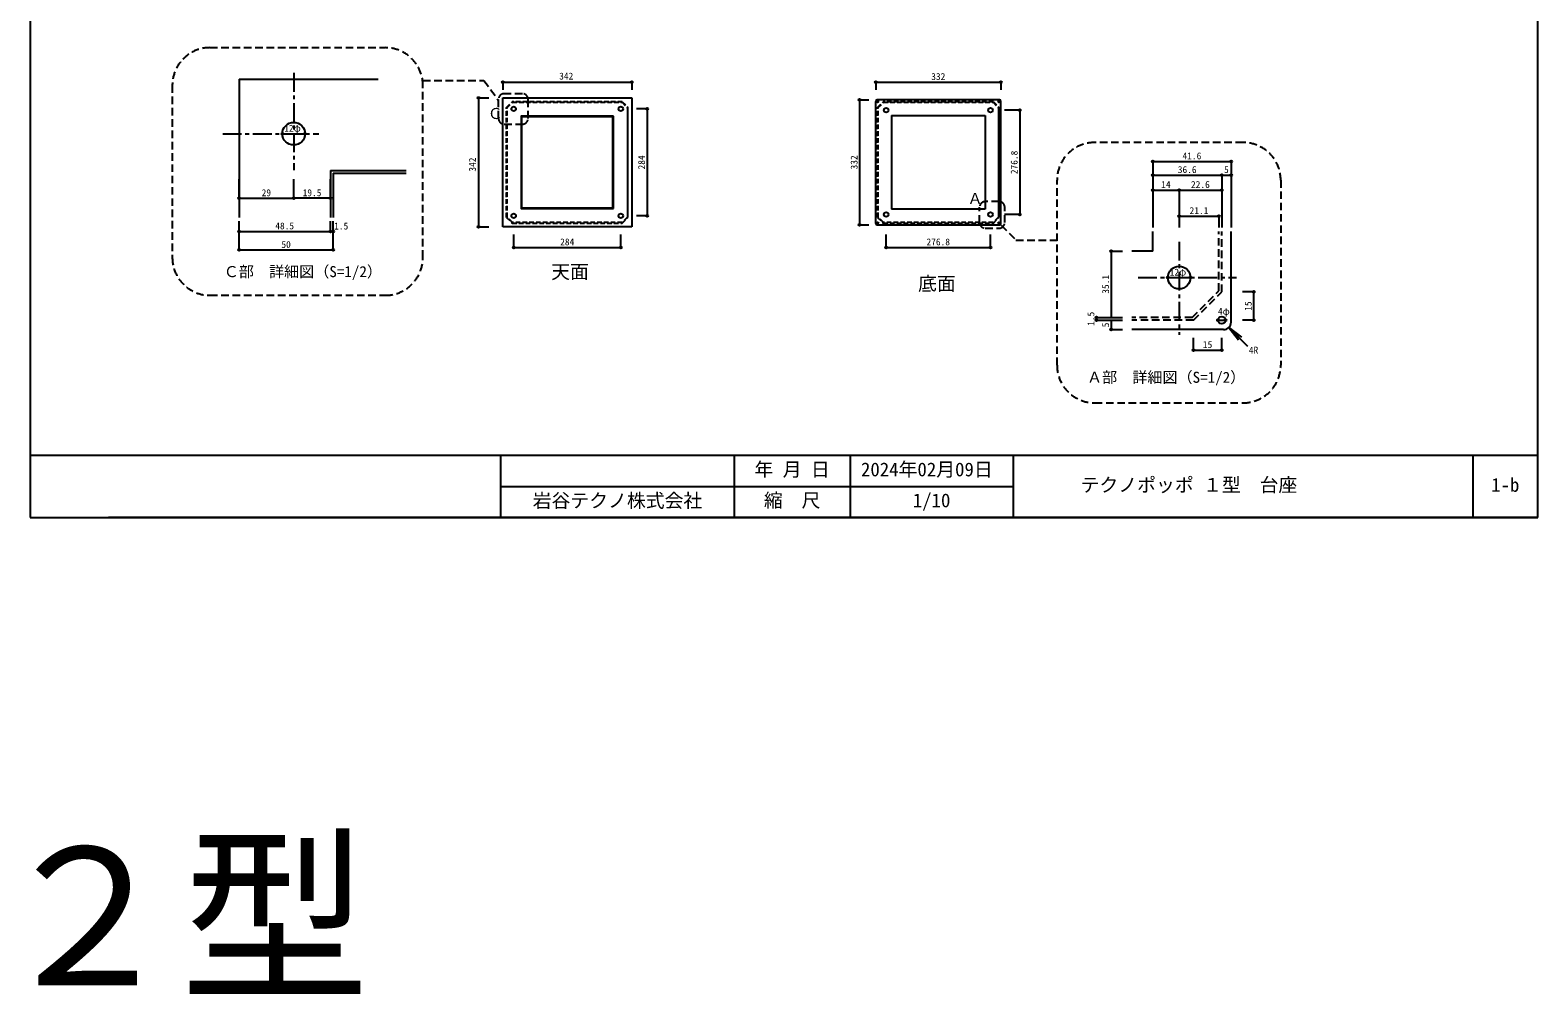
# Model space of a CAD drawing. Units: millimetres at full size, sheet at 1:10, with parts at other scales. Extents: x -10475 to 9199, y -10092 to 10143.
# Drawn here: x 735 to 4735, y 5492 to 8050 of the extents above; entities that cross this region are included whole.
import ezdxf
from ezdxf.enums import TextEntityAlignment as Align

# ---------------------------------------------------------------- set-up
doc = ezdxf.new("R2010")
doc.units = ezdxf.units.MM
doc.header["$LTSCALE"] = 10
doc.header["$PDMODE"] = 32
doc.header["$PDSIZE"] = 5
for name, pattern in [('CHAIN1', [8, 5, -1, 1, -1]), ('DASHED1', [1.8, 1.2, -0.6]), ('DASHED2', [3, 2, -1])]:
    doc.linetypes.add(name, pattern=pattern)
for name, color, linetype in [('0-1_SUS', 7, 'Continuous'), ('0-9_SUS寸法', 3, 'Continuous'), ('0-F_図面枠', 7, 'Continuous'), ('1-1', 6, 'Continuous'), ('E-0_FRP', 4, 'Continuous'), ('E-1_SUS', 7, 'Continuous'), ('E-9_SUS寸法', 3, 'Continuous'), ('E-B', 7, 'Continuous')]:
    doc.layers.add(name, color=color, linetype=linetype)
doc.styles.add('ＭＳ ゴシック', font='')
doc.styles.get('ＭＳ ゴシック').set_extended_font_data('MS Gothic')

msp = doc.modelspace()

# ---------------------------------------------------------------- linework, layer by layer
at = {"layer": '0-1_SUS'}
for p, q in [((1989.15, 7527.68), (1989.15, 7869.68)), ((2331.15, 7869.68), (2331.15, 7527.68)), ((2978.6, 7536.68), (2978.6, 7860.68)), ((3310.6, 7536.68), (3310.6, 7860.68)), ((2281.15, 7577.68), (2281.15, 7819.68)), ((2282.65, 7576.18), (2282.65, 7821.18)), ((3020.2, 7823.08), (3020.2, 7574.28)), ((3020.2, 7823.08), (3269, 7823.08)), ((3269, 7823.08), (3269, 7574.28)), ((2055.3, 7577.68), (2281.15, 7577.68)), ((2055.3, 7576.18), (2282.65, 7576.18)), ((3269, 7574.28), (3020.2, 7574.28)), ((2982.6, 7532.68), (3306.6, 7532.68))]:
    msp.add_line(p, q, dxfattribs=at)
at = {"layer": '0-1_SUS', "linetype": 'DASHED1'}
for p, q in [((2000.65, 7844.06), (2014.77, 7858.18)), ((2000.65, 7553.3), (2000.65, 7844.06)), ((2306.15, 7859.68), (2014.15, 7859.68)), ((2014.77, 7858.18), (2305.53, 7858.18)), ((2305.53, 7858.18), (2319.65, 7844.06)), ((2306.15, 7859.68), (2321.15, 7844.68)), ((2319.65, 7844.06), (2319.65, 7553.3)), ((2321.15, 7552.68), (2321.15, 7844.68)), ((2983.6, 7844.68), (2998.6, 7859.68)), ((2983.6, 7552.68), (2983.6, 7844.68)), ((2985.1, 7553.3), (2985.1, 7844.06)), ((3290.6, 7859.68), (2998.6, 7859.68)), ((3289.98, 7858.18), (3304.1, 7844.06)), ((3290.6, 7859.68), (3305.6, 7844.68)), ((3304.1, 7844.06), (3304.1, 7553.3)), ((3305.6, 7552.68), (3305.6, 7844.68)), ((1999.15, 7552.68), (2014.15, 7537.68)), ((2014.77, 7539.18), (2000.65, 7553.3)), ((2305.53, 7539.18), (2014.77, 7539.18)), ((2319.65, 7553.3), (2305.53, 7539.18)), ((2983.6, 7552.68), (2998.6, 7537.68)), ((2999.22, 7539.18), (2985.1, 7553.3)), ((2998.6, 7537.68), (3290.6, 7537.68)), ((3289.98, 7539.18), (2999.22, 7539.18)), ((3304.1, 7553.3), (3289.98, 7539.18)), ((3290.6, 7537.68), (3305.6, 7552.68))]:
    msp.add_line(p, q, dxfattribs=at)
at = {"layer": '0-1_SUS', "color": 3}
for p, q in [((2371.96, 7840.68), (2343.6, 7840.68)), ((3360.47, 7837.08), (3320.39, 7837.08)), ((3360.47, 7560.28), (3320.39, 7560.28)), ((2371.96, 7556.68), (2343.6, 7556.68)), ((2018.15, 7472.99), (2018.15, 7506.84)), ((2302.15, 7472.99), (2302.15, 7506.84)), ((3006.2, 7472.99), (3006.2, 7506.84)), ((3283, 7472.99), (3283, 7506.84))]:
    msp.add_line(p, q, dxfattribs=at)
at = {"layer": '0-1_SUS', "color": 4}
for p, q in [((2371.96, 7840.68), (2371.96, 7556.68)), ((3360.47, 7837.08), (3360.47, 7560.28)), ((2018.15, 7472.99), (2302.15, 7472.99)), ((3006.2, 7472.99), (3283, 7472.99))]:
    msp.add_line(p, q, dxfattribs=at)
at = {"layer": '0-1_SUS'}
for points in [[(1989.15, 7869.68), (2052.05, 7869.68), (2331.15, 7869.68)], [(3306.6, 7864.68), (2992.48, 7864.68), (2982.6, 7864.68)], [(2282.65, 7821.18), (2051.4, 7821.18), (2037.65, 7821.18), (2037.65, 7576.18), (2055.3, 7576.18)], [(2281.15, 7819.68), (2051.4, 7819.68), (2039.15, 7819.68), (2039.15, 7577.68), (2055.3, 7577.68)], [(2331.15, 7527.68), (2055.63, 7527.68), (1989.15, 7527.68)]]:
    msp.add_lwpolyline(points, dxfattribs=at)
at = {"layer": '0-1_SUS', "linetype": 'DASHED1'}
for points in [[(1999.15, 7552.68), (1999.15, 7844.68), (2014.15, 7859.68)], [(2985.1, 7844.06), (2999.22, 7858.18), (3289.98, 7858.18)], [(2014.15, 7537.68), (2306.15, 7537.68), (2321.15, 7552.68)]]:
    msp.add_lwpolyline(points, dxfattribs=at)
at = {"layer": '0-1_SUS'}
for centre, radius in [((2018.15, 7840.68), 6), ((2302.15, 7840.68), 6), ((2983.6, 7859.68), 2), ((3006.2, 7837.08), 6), ((3283, 7837.08), 6), ((3305.6, 7859.68), 2), ((2018.15, 7556.68), 6), ((2302.15, 7556.68), 6), ((3006.2, 7560.28), 6), ((3283, 7560.28), 6), ((2983.6, 7537.68), 2), ((3305.6, 7537.68), 2)]:
    msp.add_circle(centre, radius, dxfattribs=at)
for centre, start, end in [((2982.6, 7860.68), 90, 180), ((3306.6, 7860.68), 0, 90), ((2982.6, 7536.68), 180, 270), ((3306.6, 7536.68), 270, 0)]:
    msp.add_arc(centre, 4, start, end, dxfattribs=at)
at = {"layer": '0-1_SUS', "color": 6}
for p in [(2371.96, 7840.68), (3360.47, 7837.08), (3360.47, 7560.28), (2371.96, 7556.68), (2018.15, 7472.99), (2302.15, 7472.99), (3006.2, 7472.99), (3283, 7472.99)]:
    msp.add_point(p, dxfattribs=at)
at = {"layer": '0-9_SUS寸法'}
for p, q in [((1989.15, 7911.95), (1989.15, 7891.48)), ((2331.15, 7911.95), (2331.15, 7891.48)), ((2978.6, 7911.95), (2978.6, 7891.48)), ((3310.6, 7911.95), (3310.6, 7891.48)), ((1924.94, 7869.68), (1951.91, 7869.68)), ((2935.78, 7864.68), (2960.61, 7864.68)), ((1924.94, 7527.68), (1951.91, 7527.68)), ((2935.78, 7532.68), (2960.61, 7532.68))]:
    msp.add_line(p, q, dxfattribs=at)
at = {"layer": '0-9_SUS寸法', "color": 4}
for p, q in [((1989.15, 7911.95), (2331.15, 7911.95)), ((2978.6, 7911.95), (3310.6, 7911.95)), ((1924.94, 7869.68), (1924.94, 7527.68)), ((2935.78, 7864.68), (2935.78, 7532.68))]:
    msp.add_line(p, q, dxfattribs=at)
at = {"layer": '0-9_SUS寸法', "color": 6}
for p in [(1989.15, 7911.95), (2331.15, 7911.95), (2978.6, 7911.95), (3310.6, 7911.95), (1924.94, 7869.68), (2935.78, 7864.68), (1924.94, 7527.68), (2935.78, 7532.68)]:
    msp.add_point(p, dxfattribs=at)
at = {"layer": '0-F_図面枠'}
for p, q in [((735.22, 9516.12), (735.22, 6756.12)), ((4735.22, 6756.12), (4735.22, 9516.12)), ((4735.22, 6920.46), (735.22, 6920.46)), ((1983.45, 6920.46), (1983.45, 6756.12)), ((2602.95, 6920.46), (2602.95, 6756.12)), ((2910.74, 6920.46), (2910.74, 6756.12)), ((3343.16, 6920.46), (3343.16, 6756.12)), ((4562.69, 6920.46), (4562.69, 6756.12)), ((1983.45, 6838.29), (2602.95, 6838.29)), ((2602.95, 6838.29), (3343.16, 6838.29)), ((735.22, 6756.12), (4735.22, 6756.12)), ((4735.22, 6756.12), (942.8, 6756.12))]:
    msp.add_line(p, q, dxfattribs=at)
at = {"layer": 'E-0_FRP'}
for p, q in [((3713.51, 7625.31), (3783.51, 7625.31)), ((3783.51, 7556.08), (3889.01, 7556.08))]:
    msp.add_line(p, q, dxfattribs=at)
at = {"layer": 'E-1_SUS', "color": 3, "linetype": 'CHAIN1'}
for p, q in [((1434.35, 7936.19), (1434.35, 7677.81)), ((1246.09, 7774.86), (1501.04, 7774.86)), ((3783.51, 7488.18), (3783.51, 7240.72)), ((3674.42, 7392.79), (3935.76, 7392.79))]:
    msp.add_line(p, q, dxfattribs=at)
at = {"layer": 'E-1_SUS'}
for p, q in [((1289.35, 7919.86), (1289.35, 7552.77)), ((1289.35, 7919.86), (1658.96, 7919.86)), ((1531.85, 7677.36), (1732.9, 7677.36)), ((1531.85, 7677.36), (1531.85, 7552.77)), ((1539.35, 7669.86), (1732.9, 7669.86)), ((1539.35, 7669.86), (1539.35, 7552.77)), ((3921.51, 7274.79), (3921.51, 7514.98)), ((3901.51, 7254.79), (3657.77, 7254.79))]:
    msp.add_line(p, q, dxfattribs=at)
at = {"layer": 'E-1_SUS', "color": 3}
for p, q in [((1289.35, 7603.47), (1289.35, 7654.22)), ((1531.85, 7603.47), (1531.85, 7654.22))]:
    msp.add_line(p, q, dxfattribs=at)
at = {"layer": 'E-1_SUS', "linetype": 'DASHED2'}
for p, q in [((3889.01, 7357.9), (3889.01, 7514.98)), ((3896.51, 7354.79), (3896.51, 7514.98)), ((3818.4, 7287.29), (3889.01, 7357.9)), ((3821.51, 7279.79), (3896.51, 7354.79)), ((3818.4, 7287.29), (3657.77, 7287.29)), ((3821.51, 7279.79), (3657.77, 7279.79))]:
    msp.add_line(p, q, dxfattribs=at)
at = {"layer": 'E-1_SUS'}
for centre, radius in [((1434.35, 7774.86), 30), ((3783.51, 7392.79), 30), ((3896.51, 7279.79), 10)]:
    msp.add_circle(centre, radius, dxfattribs=at)
msp.add_arc((3901.51, 7274.79), 20, 270, 0, dxfattribs=at)
at = {"layer": 'E-9_SUS寸法', "color": 2, "linetype": 'DASHED2'}
for p, q in [((1212.37, 8003.2), (1677.26, 8003.2)), ((1112.37, 7903.2), (1112.37, 7445.81)), ((1777.26, 7916.32), (1939.27, 7916.32)), ((1777.26, 7445.81), (1777.26, 7903.2)), ((1939.27, 7916.32), (1977.85, 7863.13)), ((2041.28, 7881.07), (1992.85, 7881.07)), ((1977.85, 7815.19), (1977.85, 7866.07)), ((2056.28, 7815.19), (2056.28, 7866.07)), ((1992.85, 7800.19), (2041.28, 7800.19)), ((3953.11, 7751.51), (3559.58, 7751.51)), ((3459.58, 7160.32), (3459.58, 7651.51)), ((4053.11, 7651.51), (4053.11, 7160.32)), ((3254.22, 7538.97), (3254.22, 7579.58)), ((3305.85, 7594.58), (3269.22, 7594.58)), ((3320.85, 7538.97), (3320.85, 7579.58)), ((3269.22, 7523.97), (3305.85, 7523.97)), ((3311.03, 7532.25), (3350.64, 7492.64)), ((3350.64, 7492.64), (3459.58, 7492.64)), ((1212.37, 7345.81), (1677.26, 7345.81)), ((3559.58, 7060.32), (3953.11, 7060.32))]:
    msp.add_line(p, q, dxfattribs=at)
at = {"layer": 'E-9_SUS寸法', "color": 4}
for p, q in [((1404.35, 7774.86), (1464.35, 7774.86)), ((3713.51, 7701.26), (3921.51, 7701.26)), ((3713.51, 7664.86), (3896.51, 7664.86)), ((3896.51, 7664.86), (3921.51, 7664.86)), ((1289.35, 7603.47), (1434.35, 7603.47)), ((1531.85, 7603.47), (1434.35, 7603.47)), ((3783.51, 7625.31), (3896.51, 7625.31)), ((1289.35, 7515.46), (1531.85, 7515.46)), ((1531.85, 7515.46), (1539.35, 7515.46)), ((1289.35, 7466.15), (1539.35, 7466.15)), ((3603, 7462.79), (3603, 7287.29)), ((3753.51, 7392.79), (3813.51, 7392.79)), ((3981.4, 7279.79), (3981.4, 7354.79)), ((3563.99, 7287.29), (3563.99, 7279.79)), ((3603, 7279.79), (3603, 7254.79)), ((3886.51, 7279.79), (3906.51, 7279.79)), ((3821.51, 7200.4), (3896.51, 7200.4))]:
    msp.add_line(p, q, dxfattribs=at)
at = {"layer": 'E-9_SUS寸法'}
for p, q in [((3713.51, 7701.26), (3713.51, 7525.57)), ((3921.51, 7701.26), (3921.51, 7525.57)), ((1434.35, 7603.47), (1434.35, 7654.22)), ((3713.51, 7664.86), (3713.51, 7525.57)), ((3896.51, 7664.86), (3896.51, 7525.57)), ((3783.51, 7625.31), (3783.51, 7525.57)), ((3896.51, 7625.31), (3896.51, 7525.57)), ((3896.51, 7591.35), (3896.51, 7525.57)), ((1289.35, 7515.46), (1289.35, 7543.01)), ((1289.35, 7466.15), (1289.35, 7543.01)), ((1531.85, 7515.46), (1531.85, 7543.01)), ((1539.35, 7515.46), (1539.35, 7543.01)), ((1539.35, 7466.15), (1539.35, 7543.01)), ((3713.51, 7556.08), (3713.51, 7525.57)), ((3783.51, 7556.08), (3783.51, 7525.57)), ((3889.01, 7556.08), (3889.01, 7525.57)), ((3896.51, 7556.08), (3896.51, 7525.57)), ((3921.51, 7556.08), (3921.51, 7525.57)), ((3603, 7462.79), (3632.85, 7462.79)), ((3981.4, 7354.79), (3951.55, 7354.79)), ((3563.99, 7287.29), (3632.85, 7287.29)), ((3563.99, 7279.79), (3632.85, 7279.79)), ((3603, 7254.79), (3632.85, 7254.79)), ((3981.4, 7279.79), (3951.55, 7279.79)), ((3821.51, 7200.4), (3821.51, 7232.9)), ((3896.51, 7200.4), (3896.51, 7232.9))]:
    msp.add_line(p, q, dxfattribs=at)
at = {"layer": 'E-9_SUS寸法', "color": 7}
for p, q in [((3713.51, 7462.79), (3713.51, 7514.98)), ((3713.51, 7462.79), (3657.77, 7462.79)), ((3915.65, 7260.65), (3941.25, 7227.27)), ((3915.65, 7260.65), (3949.03, 7235.05)), ((3915.65, 7260.65), (3965.02, 7211.28))]:
    msp.add_line(p, q, dxfattribs=at)
at = {"layer": 'E-9_SUS寸法', "color": 2, "linetype": 'DASHED2'}
for centre, radius, start, end in [((1212.37, 7903.2), 100, 90, 180), ((1677.26, 7903.2), 100, 0, 90), ((1992.85, 7866.07), 15, 90, 180), ((2041.28, 7866.07), 15, 0, 90), ((1992.85, 7815.19), 15, 180, 270), ((2041.28, 7815.19), 15, 270, 0), ((3559.58, 7651.51), 100, 90, 180), ((3953.11, 7651.51), 100, 0, 90), ((3269.22, 7579.58), 15, 90, 180), ((3305.85, 7579.58), 15, 0, 90), ((3269.22, 7538.97), 15, 180, 270), ((3305.85, 7538.97), 15, 270, 0), ((1212.37, 7445.81), 100, 180, 270), ((1677.26, 7445.81), 100, 270, 0), ((3559.58, 7160.32), 100, 180, 270), ((3953.11, 7160.32), 100, 270, 0)]:
    msp.add_arc(centre, radius, start, end, dxfattribs=at)
at = {"layer": 'E-9_SUS寸法', "color": 6}
for p in [(1404.35, 7774.86), (1464.35, 7774.86), (3713.51, 7701.26), (3921.51, 7701.26), (3713.51, 7664.86), (3896.51, 7664.86), (3921.51, 7664.86), (1289.35, 7603.47), (1434.35, 7603.47), (1531.85, 7603.47), (3713.51, 7625.31), (3783.51, 7625.31), (3896.51, 7625.31), (3783.51, 7556.08), (3889.01, 7556.08), (1289.35, 7515.46), (1531.85, 7515.46), (1539.35, 7515.46), (1289.35, 7466.15), (1539.35, 7466.15), (3603, 7462.79), (3753.51, 7392.79), (3813.51, 7392.79), (3981.4, 7354.79), (3563.99, 7287.29), (3563.99, 7279.79), (3886.51, 7279.79), (3906.51, 7279.79), (3981.4, 7279.79), (3603, 7254.79), (3821.51, 7200.4), (3896.51, 7200.4)]:
    msp.add_point(p, dxfattribs=at)

# ---------------------------------------------------------------- texts
at = {"layer": '0-1_SUS', "color": 3, "style": 'ＭＳ ゴシック'}
for s, p in [('276.8', (3360.47, 7667.43)), ('284', (2371.96, 7679.93))]:
    msp.add_text(s, height=18.33, rotation=90, dxfattribs=at).set_placement(p, align=Align.BOTTOM_LEFT)
for s, p in [('284', (2141.4, 7472.99)), ('276.8', (3113.35, 7472.99))]:
    msp.add_text(s, height=18.33, dxfattribs=at).set_placement(p, align=Align.BOTTOM_LEFT)
at = {"layer": '0-1_SUS', "color": 6, "style": 'ＭＳ ゴシック'}
for s, p in [('天面', (2117.54, 7379.06)), ('底面', (3090.91, 7347.66))]:
    msp.add_text(s, height=36.66, dxfattribs=at).set_placement(p, align=Align.BOTTOM_LEFT)
at = {"layer": '0-9_SUS寸法', "style": 'ＭＳ ゴシック'}
for s, p in [('342', (2138.78, 7913.1)), ('332', (3125.85, 7911.95))]:
    msp.add_text(s, height=18.33, dxfattribs=at).set_placement(p, align=Align.BOTTOM_LEFT)
for s, p in [('342', (1923.24, 7674.17)), ('332', (2935.78, 7679.93))]:
    msp.add_text(s, height=18.33, rotation=90, dxfattribs=at).set_placement(p, align=Align.BOTTOM_LEFT)
at = {"layer": '0-F_図面枠', "color": 6, "style": 'ＭＳ ゴシック'}
for s, p in [('年 月 日', (2656.84, 6854.37)), ('2024年02月09日', (2939.45, 6854.37)), ('テクノポッポ １型\u3000台座', (3522.1, 6813.29)), ('1-b', (4611.45, 6813.29)), ('岩谷テクノ株式会社', (2068.4, 6771.65)), ('縮\u3000尺', (2681.84, 6772.2)), ('1/10', (3076.95, 6772.2))]:
    msp.add_text(s, height=36.66, dxfattribs=at).set_placement(p, align=Align.BOTTOM_LEFT)
at = {"layer": '1-1', "style": 'ＭＳ ゴシック'}
msp.add_text('２型', height=366.6, dxfattribs=at).set_placement((635.22, 5404.1), align=Align.BOTTOM_LEFT)
at = {"layer": 'E-9_SUS寸法', "color": 2, "style": 'ＭＳ ゴシック'}
for s, p in [('Ｃ', (1949.04, 7804.97)), ('Ａ', (3222.19, 7579.43))]:
    msp.add_text(s, height=29.33, dxfattribs=at).set_placement(p, align=Align.BOTTOM_LEFT)
at = {"layer": 'E-9_SUS寸法', "style": 'ＭＳ ゴシック'}
for s, p in [('12φ', (1409.35, 7774.86)), ('41.6', (3792.51, 7701.26)), ('36.6', (3780.01, 7664.86)), ('5', (3902.76, 7664.86)), ('14', (3736.01, 7625.31)), ('22.6', (3815.01, 7625.31)), ('29', (1349.35, 7603.47)), ('19.5', (1458.1, 7603.47)), ('21.1', (3811.26, 7556.08)), ('48.5', (1385.6, 7515.46)), ('1.5', (1541.69, 7515.01)), ('50', (1401.85, 7466.15)), ('12φ', (3758.51, 7392.79)), ('4φ', (3886.49, 7288.64)), ('15', (3846.51, 7200.4)), ('4R', (3968.54, 7185.67))]:
    msp.add_text(s, height=18.33, dxfattribs=at).set_placement(p, align=Align.BOTTOM_LEFT)
for s, p in [('35.1', (3603, 7350.04)), ('15', (3981.4, 7304.79)), ('1.5', (3563.99, 7264.79)), ('5', (3603, 7261.04))]:
    msp.add_text(s, height=18.33, rotation=90, dxfattribs=at).set_placement(p, align=Align.BOTTOM_LEFT)
at = {"layer": 'E-B', "color": 2, "style": 'ＭＳ ゴシック'}
for s, p in [('Ｃ部\u3000詳細図（S=1/2）', (1248.88, 7385.25)), ('Ａ部\u3000詳細図（S=1/2）', (3539.21, 7104.79))]:
    msp.add_text(s, height=29.33, dxfattribs=at).set_placement(p, align=Align.BOTTOM_LEFT)

doc.saveas('drawing.dxf')
